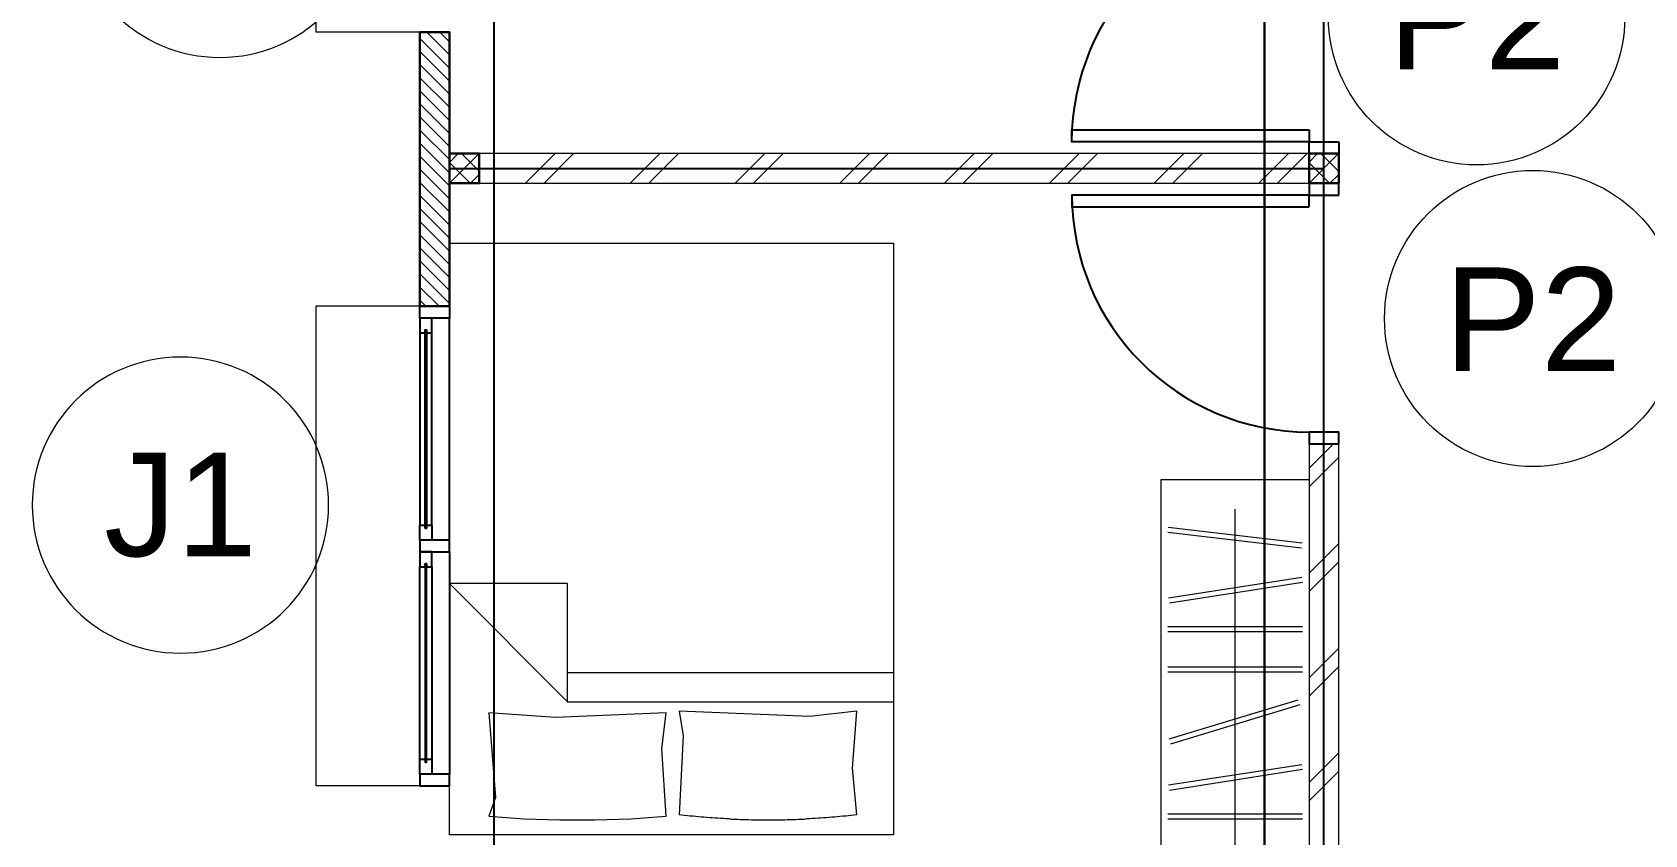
# Model space of a CAD drawing. Header units: millimetres. Extents: x -108 to 357, y -17 to 192.
# Drawn here: x 25.64 to 31.08, y 124.41 to 127.12 of the extents above; entities that cross this region are included whole.
import ezdxf
from ezdxf.enums import TextEntityAlignment as Align

# ---------------------------------------------------------------- set-up
doc = ezdxf.new("R2010")
doc.units = ezdxf.units.MM
for name, color, linetype, lineweight in [('ars', 11, 'Continuous', 0), ('KOL', 1, 'Continuous', 30), ('KOLOM', 4, 'Continuous', 9), ('lan', 7, 'Continuous', 15), ('NOT', 7, 'Continuous', 20), ('tem', 5, 'Continuous', 20)]:
    doc.layers.add(name, color=color, linetype=linetype, lineweight=lineweight)
doc.layers.add('as', color=1, linetype='Continuous', plot=False)
doc.layers.add('Kusen', color=30, linetype='Continuous')
doc.styles.add('S', font='simplex', dxfattribs={"width": 0.75})
doc.styles.get("Standard").update_dxf_attribs({"font": 'arial.ttf'})

# ---------------------------------------------------------------- blocks, each defined once
blk = doc.blocks.new('T. J1')
at = {"layer": 'Kusen'}
for p, q in [((-0.7188, 0.1), (-0.0688, 0.1)), ((-0.0688, 0.06), (-0.7188, 0.06)), ((0.7212, 0.1), (0.0712, 0.1)), ((0.0712, 0.06), (0.7212, 0.06)), ((-0.0188, 0), (-0.7688, 0)), ((0.0212, 0), (0.7712, 0))]:
    blk.add_line(p, q, dxfattribs=at)
for points in [[(-0.8088, 0), (-0.7688, 0), (-0.7688, 0.1), (-0.8088, 0.1)], [(-0.0188, 0), (0.0212, 0), (0.0212, 0.1), (-0.0188, 0.1)], [(0.8112, 0), (0.7712, 0), (0.7712, 0.1), (0.8112, 0.1)]]:
    blk.add_lwpolyline(points, close=True, dxfattribs=at)
for points in [[(-0.7188, 0.0775), (-0.7188, 0.06), (-0.7688, 0.06), (-0.7688, 0.1), (-0.7188, 0.1), (-0.7188, 0.0825), (-0.7288, 0.0825), (-0.7288, 0.0775), (-0.7188, 0.0775)], [(-0.0688, 0.0775), (-0.0688, 0.06), (-0.0188, 0.06), (-0.0188, 0.1), (-0.0688, 0.1), (-0.0688, 0.0825), (-0.0588, 0.0825), (-0.0588, 0.0775), (-0.0688, 0.0775)], [(0.0712, 0.0775), (0.0712, 0.06), (0.0212, 0.06), (0.0212, 0.1), (0.0712, 0.1), (0.0712, 0.0825), (0.0612, 0.0825), (0.0612, 0.0775), (0.0712, 0.0775)], [(0.7212, 0.0775), (0.7212, 0.06), (0.7712, 0.06), (0.7712, 0.1), (0.7212, 0.1), (0.7212, 0.0825), (0.7312, 0.0825), (0.7312, 0.0775), (0.7212, 0.0775)]]:
    blk.add_lwpolyline(points, dxfattribs=at)
at = {"layer": 'Kusen', "color": 141}
for points in [[(-0.7288, 0.0775), (-0.0588, 0.0775), (-0.0588, 0.0825), (-0.7288, 0.0825)], [(0.7312, 0.0775), (0.0612, 0.0775), (0.0612, 0.0825), (0.7312, 0.0825)]]:
    blk.add_lwpolyline(points, close=True, dxfattribs=at)
blk = doc.blocks.new('P.80')
at = {"layer": 'Kusen'}
for points in [[(-69.8094, -74.8368), (-69.7694, -74.8368), (-69.7694, -74.0368), (-69.8094, -74.0368)], [(-70.6094, -74.9368), (-70.5694, -74.9368), (-70.5694, -74.8368), (-70.6094, -74.8368)], [(-69.7694, -74.9368), (-69.7294, -74.9368), (-69.7294, -74.8368), (-69.7694, -74.8368)]]:
    blk.add_lwpolyline(points, close=True, dxfattribs=at)
blk.add_arc((-69.7694, -74.8368), 0.8, 90, 180, dxfattribs=at)
blk = doc.blocks.new('K 10.10')
at = {"layer": 'ars'}
h = blk.add_hatch(dxfattribs=at)
h.set_pattern_fill('_USER', color=256, scale=0.05, angle=45, double=1, pattern_type=0)
h.set_pattern_definition([(45, (0, 0), (-0.035355339, 0.035355339), []), (135, (0, 0), (-0.035355339, -0.035355339), [])])
h.paths.add_polyline_path([(1560.5383, 1380.4069), (1560.6383, 1380.4069), (1560.6383, 1380.5069), (1560.5383, 1380.5069)])
at = {"layer": 'KOL'}
blk.add_lwpolyline([(1560.5383, 1380.4069), (1560.6383, 1380.4069), (1560.6383, 1380.5069), (1560.5383, 1380.5069)], close=True, dxfattribs=at)
blk = doc.blocks.new('BED1')
at = {"color": 0, "linetype": 'Continuous'}
for points in [[(1.9976, 0), (1.9976, 1.4976), (0, 1.4976), (0, 0), (1.9976, 0)], [(1.5484, 1.0993), (1.1489, 1.0993), (1.1489, 1.4976), (1.5484, 1.0993)], [(1.9346, 1.3656), (1.9443, 1.2458), (1.9467, 1.1259), (1.9467, 1.0061), (1.9443, 0.8862), (1.9346, 0.7663), (1.707, 0.7809), (1.586, 0.7663), (1.6017, 1.1404), (1.586, 1.3656), (1.8717, 1.3426), (1.9346, 1.3656)], [(1.4492, 1.0993), (1.4492, 0)], [(1.5484, 1.0993), (1.5484, 0)], [(1.9298, 0.1235), (1.7724, 0.138), (1.5799, 0.1235), (1.5981, 0.2833), (1.5799, 0.7228), (1.6634, 0.7094), (1.9298, 0.7228)], [(1.9298, 0.1235), (1.931, 0.1332), (1.9322, 0.1429), (1.9334, 0.1513), (1.9346, 0.161), (1.9346, 0.1707), (1.9358, 0.1804), (1.937, 0.1889), (1.9383, 0.1985), (1.9383, 0.2082), (1.9395, 0.2179), (1.9407, 0.2264), (1.9407, 0.2361), (1.9419, 0.2458), (1.9419, 0.2542), (1.9431, 0.2639), (1.9431, 0.2736), (1.9443, 0.2833), (1.9443, 0.2918), (1.9455, 0.3015), (1.9455, 0.3111), (1.9455, 0.3208), (1.9467, 0.3293), (1.9467, 0.339), (1.9467, 0.3487), (1.9467, 0.3584), (1.9479, 0.3668), (1.9479, 0.3765), (1.9479, 0.3862), (1.9479, 0.3959), (1.9479, 0.4044), (1.9479, 0.414), (1.9479, 0.4237), (1.9479, 0.4334), (1.9479, 0.4419), (1.9479, 0.4516), (1.9479, 0.4613), (1.9479, 0.4709), (1.9479, 0.4794), (1.9467, 0.4891), (1.9467, 0.4988), (1.9467, 0.5085), (1.9467, 0.5169), (1.9455, 0.5266), (1.9455, 0.5363), (1.9455, 0.546), (1.9443, 0.5545), (1.9443, 0.5642), (1.9431, 0.5738), (1.9431, 0.5835), (1.9419, 0.592), (1.9419, 0.6017), (1.9407, 0.6114), (1.9407, 0.6199), (1.9395, 0.6295), (1.9383, 0.6392), (1.9383, 0.6489), (1.937, 0.6574), (1.9358, 0.6671), (1.9346, 0.6768), (1.9346, 0.6864), (1.9334, 0.6949), (1.9322, 0.7046), (1.931, 0.7143), (1.9298, 0.7228)]]:
    blk.add_lwpolyline(points, dxfattribs=at)
blk = doc.blocks.new('LEMARI1')
for points in [[(0.6998, 0.4988), (-0.6998, 0.4988)], [(-0.6998, 0), (0.6998, 0), (0.6998, 0.4988), (-0.6998, 0.4988), (-0.6998, 0)], [(-0.5387, 0.4758), (-0.4855, 0.023)], [(-0.4685, 0.0254), (-0.5206, 0.477)], [(-0.3002, 0.4746), (-0.3705, 0.0242)], [(-0.3523, 0.0218), (-0.2821, 0.4709)], [(-0.2034, 0.477), (-0.2034, 0.0218)], [(-0.1852, 0.0218), (-0.1852, 0.477)], [(-0.0678, 0.477), (-0.0678, 0.0218)], [(-0.0496, 0.0218), (-0.0496, 0.477)], [(0.1755, 0.4722), (0.0436, 0.0363)], [(0.0605, 0.0315), (0.1937, 0.4673)], [(0.3317, 0.4746), (0.2627, 0.0242)], [(0.2797, 0.0218), (0.3499, 0.4709)], [(0.4286, 0.477), (0.4286, 0.0218)], [(0.4467, 0.0218), (0.4467, 0.477)], [(0.6053, 0.477), (0.6053, 0.0218)], [(0.6235, 0.0218), (0.6235, 0.477)], [(0.6998, 0.2494), (-0.5993, 0.2494)]]:
    blk.add_lwpolyline(points)
blk = doc.blocks.new('typikal-1a')
at = {"layer": 'as'}
for p, q in [((0, 2.8), (6.2, 2.8)), ((2.5, -0.15), (2.5, 2.8))]:
    blk.add_line(p, q, dxfattribs=at)
at = {"layer": 'KOL'}
blk.add_lwpolyline([(2.035, -0.15), (2.96, -0.15), (2.96, -0.25), (2.035, -0.25)], close=True, dxfattribs=at)
at = {"layer": 'tem'}
for points in [[(1.57, 2.75), (0.05, 2.75), (0.05, 2.85), (1.57, 2.85)], [(2.45, 2.75), (2.55, 2.75), (2.55, -0.05), (2.45, -0.05)]]:
    blk.add_lwpolyline(points, close=True, dxfattribs=at)
at = {"layer": 'ars', "rotation": 180}
for name, p in [('LEMARI1', (0.7498, 2.75)), ('BED1', (2.2476, 1.3476))]:
    blk.add_blockref(name, p, dxfattribs=at)
at = {"layer": 'KOLOM', "extrusion": (0, 0, -1), "zscale": -1}
for p in [(-1563.0883, -1377.6569), (-1563.0883, -1380.5569)]:
    blk.add_blockref('K 10.10', p, dxfattribs=at)
at = {"layer": 'Kusen', "xscale": -1, "rotation": 180}
for name, p in [('P.80', (72.1794, -72.0868)), ('T. J1', (1.2238, -0.15))]:
    blk.add_blockref(name, p, dxfattribs=at)
at = {"layer": 'Kusen', "rotation": 180}
blk.add_blockref('P.80', (-67.1794, -72.0868), dxfattribs=at)
blk = doc.blocks.new('A-4')
at = {"layer": 'ars'}
h = blk.add_hatch(dxfattribs=at)
h.set_pattern_fill('ANSI31', color=256, scale=0.25, angle=90, style=0)
h.set_pattern_definition([(135, (375.904584, 513.928732), (-0.0220970869, -0.0220970869), [])])
h.paths.add_polyline_path([(-6.7, 36.485), (-6.7, 37.41), (-6.8, 37.41), (-6.8, 36.485)])
h = blk.add_hatch(dxfattribs=at)
h.set_pattern_fill('TEMBOK', color=256, scale=0.25)
h.set_pattern_definition([(45, (-0.795, 5.525), (-0.1767767, 0.1767767), []), (45, (-0.7325, 5.525), (-0.1767767, 0.1767767), [])])
h.paths.add_polyline_path([(-6.6, 36.9), (-3.8, 36.9), (-3.8, 37), (-6.6, 37)])
h = blk.add_hatch(dxfattribs=at)
h.set_pattern_fill('TEMBOK', color=256, scale=0.25)
h.set_pattern_definition([(45, (-11.05016, -11.165), (-0.1767767, 0.1767767), []), (45, (-10.98766, -11.165), (-0.1767767, 0.1767767), [])])
h.paths.add_polyline_path([(-3.8, 34.5), (-3.7, 34.5), (-3.7, 36.02), (-3.8, 36.02)])
at = {"layer": 'as'}
blk.add_line((-6.55, 15.85), (-6.55, 40.65), dxfattribs=at)
at = {"layer": 'KOL'}
blk.add_line((-3.95, 34.45), (-3.95, 40.65), dxfattribs=at)
at = {"layer": 'lan'}
for p, q in [((-7.15, 37.41), (-7.15, 38.24)), ((-6.8, 37.41), (-7.15, 37.41)), ((-7.15, 34.865), (-7.15, 36.485)), ((-6.8, 36.485), (-7.15, 36.485)), ((-6.8, 34.865), (-7.15, 34.865))]:
    blk.add_line(p, q, dxfattribs=at)
at = {"layer": 'lan', "xscale": -1, "rotation": 270}
blk.add_blockref('typikal-1a', (-6.55, 34.45), dxfattribs=at)
blk = doc.blocks.new('NAV')
blk.add_circle((0, -0.4), 0.4)
at = {"style": 'S', "width": 0.75, "flags": 4}
blk.add_attdef('AV', text='', height=0.3, dxfattribs=at).set_placement((0, -0.4), align=Align.MIDDLE)

msp = doc.modelspace()

# ---------------------------------------------------------------- block references
msp.add_blockref('A-4', (33.74738, 89.70808))
at = {"layer": 'NOT'}
ref = msp.add_blockref('NAV', (26.27238, 127.03308), dxfattribs=dict(at, xscale=-1.25, yscale=1.25, zscale=1.25, rotation=180))
ref.add_attrib('AV', 'J2', dxfattribs={"layer": '0', "height": 0.35, "flags": 4}).set_placement((26.27238, 127.53308), align=Align.MIDDLE)
ref = msp.add_blockref('NAV', (30.51289, 126.67017), dxfattribs=dict(at, xscale=1.25, yscale=1.25, zscale=1.25, rotation=180))
ref.add_attrib('AV', 'P2', dxfattribs={"layer": '0', "height": 0.35, "flags": 4}).set_placement((30.51289, 127.17017), align=Align.MIDDLE)
ref = msp.add_blockref('NAV', (30.70214, 125.65144), dxfattribs=dict(at, xscale=1.25, yscale=1.25, zscale=1.25, rotation=180))
ref.add_attrib('AV', 'P2', dxfattribs={"layer": '0', "height": 0.35, "flags": 4}).set_placement((30.70214, 126.15144), align=Align.MIDDLE)
ref = msp.add_blockref('NAV', (26.13919, 125.02126), dxfattribs=dict(at, xscale=-1.25, yscale=1.25, zscale=1.25, rotation=180))
ref.add_attrib('AV', 'J1', dxfattribs={"layer": '0', "height": 0.35, "flags": 4}).set_placement((26.13919, 125.52126), align=Align.MIDDLE)

doc.saveas('drawing.dxf')
